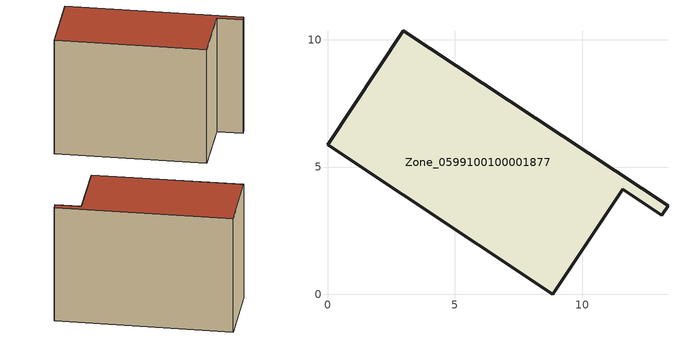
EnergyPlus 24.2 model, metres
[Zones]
Zone_0599100100001877
 floor ground (C_G): 0,5.87 2.98,10.36 13.37,3.48 13.13,3.11 11.6,4.13 8.86,0 z1.63
 wall outside (C_F): 2.98,10.36 0,5.87 8.86,0 11.6,4.13 13.13,3.11 13.37,3.48 2.98,10.36 z1.63:10.35
 roof outside (C_R): 13.37,3.48 2.98,10.36 0,5.87 8.86,0 11.6,4.13 13.13,3.11 z10.35
[BUILDING]
Pand.0599100100001877: North Axis=0; Terrain=City; Loads Convergence Tolerance Value=0.04; Temperature Convergence Tolerance Value=0.4; Solar Distribution=FullExterior; Maximum Number of Warmup Days=25; Minimum Number of Warmup Days=1
[Site:Location]
Rotterdam.The.Hague.AP_ZH_NLD Design_Conditions: Latitude=51.96; Longitude=4.45; Time Zone=1; Elevation=-4.5
[SITE:GROUNDTEMPERATURE:BUILDINGSURFACE]
18, 18, 18, 18, 18, 18, 18, 18, 18, 18, 18, 18
[MATERIAL] Thermal Absorptance=0.9; Solar Absorptance=0.7; Visible Absorptance=0.7
Name | Roughness | Thickness | Conductivity | Density | Specific Heat
G.TI.2006-2014 | MediumSmooth | 0.15 | 0.06 | 540 | 1210
F.TI.2006-2014 | Rough | 0.3 | 0.12 | 1920 | 840
R.TI.2006-2014 | MediumRough | 0.2 | 0.08 | 1500 | 1000
[CONSTRUCTION]
C_G: G.TI.2006-2014
C_F: F.TI.2006-2014
C_R: R.TI.2006-2014
[ZONE]
Zone_0599100100001877: Type=1; Multiplier=1; Ceiling Height=Autocalculate; Volume=Autocalculate; Floor Area=autocalculate; Part of Total Floor Area=Yes
[ZONEINFILTRATION:DESIGNFLOWRATE]
Infil_Zone_0599100100001877: Zone or ZoneList or Space or SpaceList=Zone_0599100100001877; Schedule=AlwaysOn; Design Flow Rate Calculation Method=Flow/Area; Flow Rate per Floor Area=0.0015; Constant Term Coefficient=1; Temperature Term Coefficient=0; Velocity Term Coefficient=0; Velocity Squared Term Coefficient=0
[HVACTEMPLATE:ZONE:IDEALLOADSAIRSYSTEM]
Zone_0599100100001877: Maximum Heating Supply Air Temperature=50; Minimum Cooling Supply Air Temperature=13; Maximum Heating Supply Air Humidity Ratio=0.0156; Minimum Cooling Supply Air Humidity Ratio=0.0077; Heating Limit=NoLimit; Cooling Limit=NoLimit; Dehumidification Control Type=ConstantSensibleHeatRatio; Cooling Sensible Heat Ratio=0.7; Dehumidification Setpoint=60; Humidification Control Type=None; Humidification Setpoint=30; Outdoor Air Method=None; Outdoor Air Flow Rate per Person=0.00944; Outdoor Air Flow Rate per Zone Floor Area=0; Outdoor Air Flow Rate per Zone=0; Demand Controlled Ventilation Type=None; Outdoor Air Economizer Type=NoEconomizer; Heat Recovery Type=None; Sensible Heat Recovery Effectiveness=0.7; Latent Heat Recovery Effectiveness=0.65
[ZONECONTROL:THERMOSTAT]
ThermostatControl_Zone_0599100100001877: Zone or ZoneList=Zone_0599100100001877; Control Type Schedule=DualSetpointControlType; Control 1=Thermostat_Zone_0599100100001877; Temperature Difference Between Cutout And Setpoint=0
[THERMOSTATSETPOINT:DUALSETPOINT]
Thermostat_Zone_0599100100001877: Heating Setpoint Temperature Schedule=HeatingSetpoint_Zone_0599100100001877; Cooling Setpoint Temperature Schedule=CoolingSetpoint_Zone_0599100100001877
[SCHEDULE:COMPACT]
HeatingSetpoint_Zone_0599100100001877: Through: 12/31, For: AllDays, Until: 24:00, 21
CoolingSetpoint_Zone_0599100100001877: Through: 12/31, For: AllDays, Until: 24:00, 24
DualSetpointControlType: Through: 12/31, For: AllDays, Until: 24:00, 4
AlwaysOn: Through: 12/31, For: AllDays, Until: 24:00, 1
